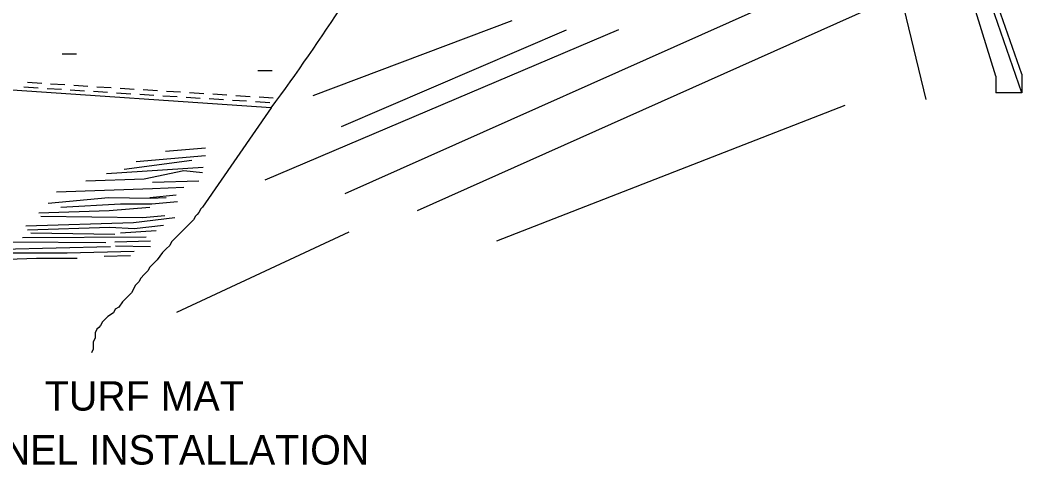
# Model space of a CAD drawing. Extents: x 1000 to 1036.3, y 1000 to 1022.
# Drawn here: x 1012.68 to 1020.84, y 1011.65 to 1015.28 of the extents above; entities that cross this region are included whole.
import ezdxf

# ---------------------------------------------------------------- set-up
doc = ezdxf.new("R2010")
doc.units = 0
for name, color, linetype in [('Level 1', 7, 'Continuous'), ('Level 11', 7, 'Continuous'), ('Level 18', 7, 'Continuous')]:
    doc.layers.add(name, color=color, linetype=linetype)

msp = doc.modelspace()

# ---------------------------------------------------------------- linework, layer by layer
at = {"layer": 'Level 1'}
for p, q in [((1015.3276, 1013.8614), (1019.1032, 1015.5479)), ((1016.6865, 1015.2704), (1015.0624, 1014.6578)), ((1017.5553, 1015.1958), (1014.6723, 1013.9707)), ((1015.2964, 1014.4079), (1017.1308, 1015.1968)), ((1019.3997, 1014.5797), (1016.5601, 1013.471)), ((1013.9546, 1012.8932), (1015.3588, 1013.5491))]:
    msp.add_line(p, q, dxfattribs=at)
at = {"layer": 'Level 11'}
for p, q in [((1015.9158, 1013.7232), (1019.7425, 1015.4327)), ((1013.8614, 1014.2059), (1014.1865, 1014.2341)), ((1013.5247, 1014.0595), (1014.0761, 1014.1327)), ((1013.6233, 1014.1214), (1014.1865, 1014.1721)), ((1013.3796, 1014.0257), (1014.1691, 1014.0764)), ((1013.6872, 1013.9807), (1014.0123, 1014.0482)), ((1014.0123, 1014.0482), (1014.1632, 1014.0313)), ((1013.2112, 1013.9637), (1013.6872, 1013.9807)), ((1013.7568, 1013.9525), (1014.1342, 1013.9637)), ((1012.9732, 1013.8736), (1013.7568, 1013.9018)), ((1013.7568, 1013.9018), (1014.0123, 1013.9131)), ((1012.9036, 1013.7835), (1013.397, 1013.8286)), ((1013.397, 1013.8286), (1013.7394, 1013.823)), ((1013.7336, 1013.8286), (1013.9484, 1013.8511)), ((1013.7394, 1013.823), (1013.8672, 1013.8286)), ((1013.751, 1013.778), (1013.96, 1013.7948)), ((1012.828, 1013.7047), (1013.4028, 1013.7216)), ((1013.008, 1013.7498), (1013.4956, 1013.778)), ((1013.4028, 1013.7216), (1013.7336, 1013.7498)), ((1013.4956, 1013.778), (1013.751, 1013.778)), ((1012.7236, 1013.5978), (1013.6001, 1013.6259)), ((1012.8455, 1013.6766), (1013.6756, 1013.6653)), ((1013.6001, 1013.6259), (1013.9368, 1013.6653)), ((1013.6756, 1013.6653), (1013.8556, 1013.6822)), ((1012.7352, 1013.564), (1013.4085, 1013.5865)), ((1012.7642, 1013.5414), (1013.4492, 1013.5302)), ((1013.4085, 1013.5865), (1013.6059, 1013.5752)), ((1013.4956, 1013.5414), (1013.7859, 1013.5583)), ((1013.6059, 1013.5752), (1013.844, 1013.6033)), ((1012.6016, 1013.4682), (1013.3738, 1013.4626)), ((1012.6945, 1013.502), (1013.7047, 1013.5076)), ((1013.4492, 1013.4682), (1013.7394, 1013.4738)), ((1012.5262, 1013.4063), (1013.4143, 1013.4288)), ((1012.5436, 1013.3781), (1013.0603, 1013.3781)), ((1013.0603, 1013.3781), (1013.6059, 1013.3894)), ((1013.455, 1013.4344), (1013.7394, 1013.4288)), ((1012.4913, 1013.3218), (1012.8106, 1013.3331)), ((1012.8106, 1013.3331), (1013.1415, 1013.3331)), ((1013.3621, 1013.3499), (1013.5769, 1013.3556))]:
    msp.add_line(p, q, dxfattribs=at)
at = {"layer": 'Level 18'}
for p, q in [((1019.4709, 1017.0893), (1020.0595, 1014.6289)), ((1020.8446, 1014.682), (1020.0096, 1017.0893)), ((1013.1354, 1014.997), (1013.0189, 1014.997)), ((1014.7234, 1014.5598), (1009.5982, 1014.9123)), ((1014.7314, 1014.861), (1014.615, 1014.861)), ((1020.6307, 1014.8173), (1020.6307, 1014.682)), ((1012.8234, 1014.7206), (1012.7072, 1014.7279)), ((1012.852, 1014.7584), (1012.7358, 1014.7657)), ((1013.0122, 1014.7087), (1012.896, 1014.716)), ((1013.0408, 1014.7465), (1012.9246, 1014.7538)), ((1013.201, 1014.6967), (1013.0848, 1014.7041)), ((1013.2296, 1014.7345), (1013.1134, 1014.7419)), ((1013.3898, 1014.6848), (1013.2736, 1014.6921)), ((1013.4184, 1014.7226), (1013.3022, 1014.73)), ((1013.6072, 1014.7107), (1013.491, 1014.718)), ((1013.796, 1014.6988), (1013.6799, 1014.7061)), ((1013.9849, 1014.6868), (1013.8687, 1014.6942)), ((1013.5787, 1014.6729), (1013.4625, 1014.6802)), ((1013.7675, 1014.661), (1013.6513, 1014.6683)), ((1013.9563, 1014.649), (1013.8401, 1014.6564)), ((1014.1451, 1014.6371), (1014.0289, 1014.6444)), ((1014.1737, 1014.6749), (1014.0575, 1014.6822)), ((1014.3339, 1014.6252), (1014.2177, 1014.6325)), ((1014.3625, 1014.663), (1014.2463, 1014.6703)), ((1014.5227, 1014.6132), (1014.4065, 1014.6206)), ((1014.5513, 1014.6511), (1014.4351, 1014.6584)), ((1014.7116, 1014.6013), (1014.5954, 1014.6087)), ((1014.7401, 1014.6391), (1014.6239, 1014.6465))]:
    msp.add_line(p, q, dxfattribs=at)
for points in [[(1020.6307, 1014.8173), (1019.9317, 1017.0893)], [(1020.8446, 1014.8352), (1020.0451, 1017.1205)], [(1020.8446, 1014.8352), (1020.8446, 1014.682), (1020.6307, 1014.682)], [(1014.7234, 1014.5598), (1014.1642, 1013.7506), (1014.1494, 1013.7357), (1014.1345, 1013.706), (1014.1197, 1013.6911), (1014.1048, 1013.6762), (1014.0899, 1013.6465), (1014.0751, 1013.6316), (1014.0454, 1013.6019), (1014.0157, 1013.5721), (1013.986, 1013.5424), (1013.9562, 1013.5127), (1013.9265, 1013.4829), (1013.9117, 1013.468), (1013.8968, 1013.4383), (1013.8671, 1013.4086), (1013.8374, 1013.3788), (1013.7928, 1013.3193), (1013.7631, 1013.2896), (1013.7334, 1013.2599), (1013.7185, 1013.2301), (1013.6888, 1013.2004), (1013.6591, 1013.1706), (1013.6443, 1013.1409), (1013.6145, 1013.1112), (1013.5997, 1013.0814), (1013.5848, 1013.0517), (1013.5551, 1013.0219), (1013.5403, 1013.0071), (1013.5254, 1012.9922), (1013.5105, 1012.9773), (1013.4808, 1012.9327), (1013.4511, 1012.9179), (1013.4363, 1012.8881), (1013.3917, 1012.8584), (1013.3768, 1012.8435), (1013.3471, 1012.8138), (1013.3323, 1012.784), (1013.3174, 1012.7692), (1013.3026, 1012.7543), (1013.2877, 1012.7245), (1013.2877, 1012.6799), (1013.2728, 1012.6502), (1013.2728, 1012.6205), (1013.2728, 1012.5907), (1013.258, 1012.561)]]:
    msp.add_lwpolyline(points, dxfattribs=at)
msp.add_arc((1001.5646, 1024.2928), 16.3672, 323.51086, 327.17636, dxfattribs=at)

# ---------------------------------------------------------------- texts
at = {"layer": 'Level 1'}
for s, p in [('TURF MAT', (1012.8774, 1012.0899)), ('CHANNEL INSTALLATION', (1011.617, 1011.6499))]:
    msp.add_text(s, height=0.24, dxfattribs=at).set_placement(p)

doc.saveas('drawing.dxf')
